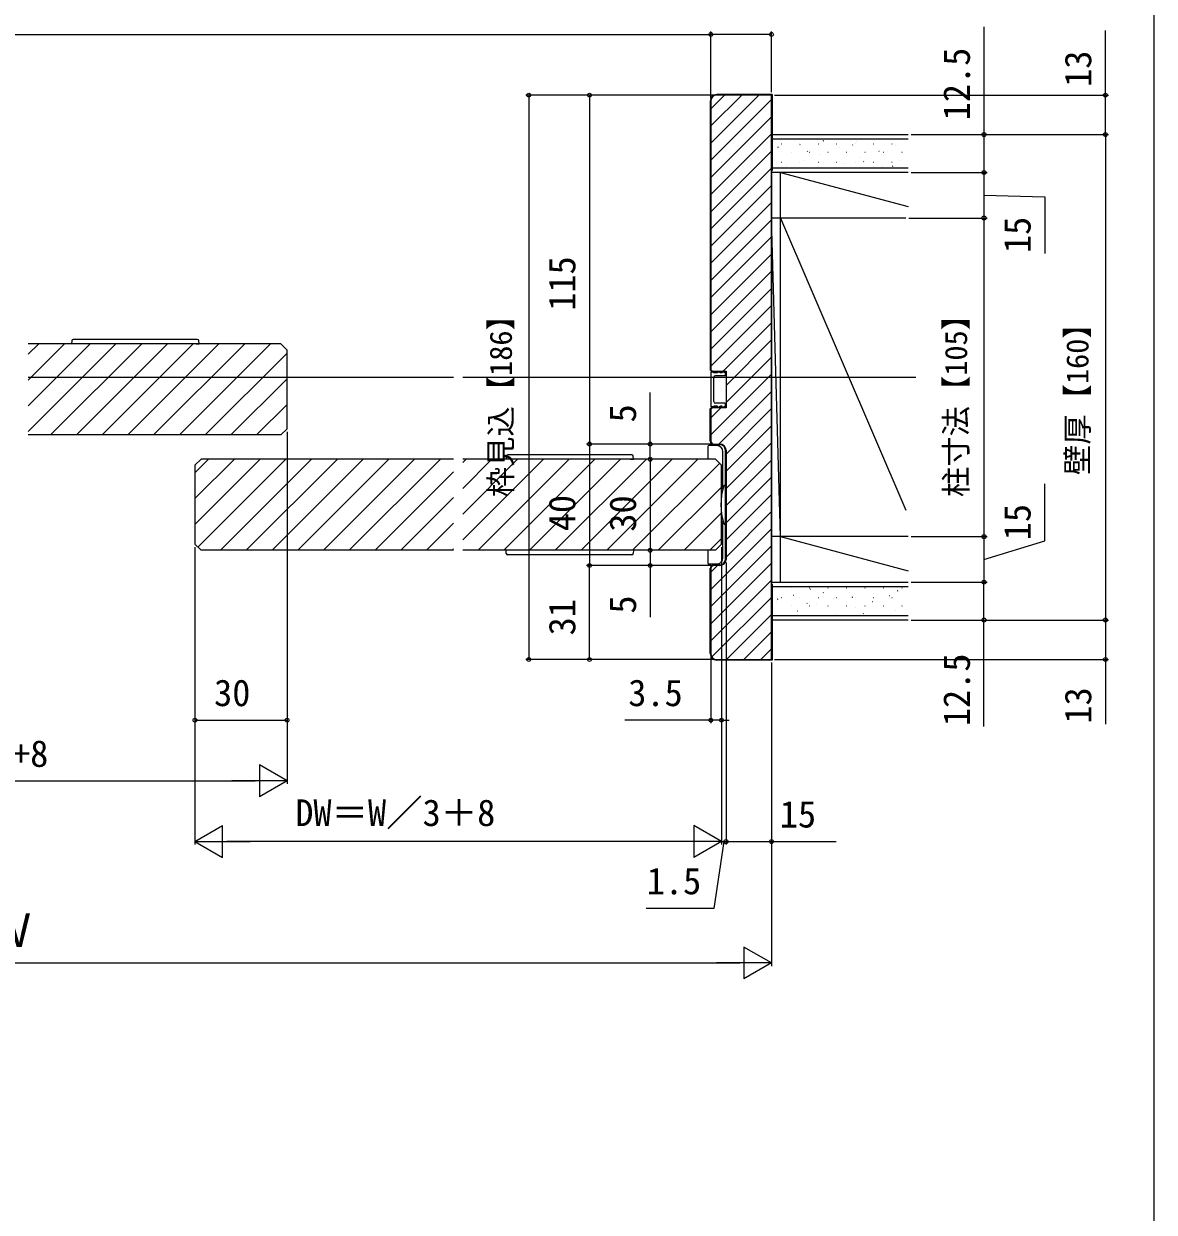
# Model space of a CAD drawing. Units: millimetres, scale not verified. Extents: x -525 to 525, y -783 to 779.
# Drawn here: x 152.5 to 525, y 10.7 to 402.4 of the extents above; entities that cross this region are included whole.
import ezdxf
from ezdxf.enums import TextEntityAlignment as Align

# ---------------------------------------------------------------- set-up
doc = ezdxf.new("R2010")
doc.units = ezdxf.units.MM
doc.header["$LTSCALE"] = 4
for name, color, linetype in [('0-4_YKK_12', 2, 'Continuous'), ('0-5_YKK_13', 4, 'Continuous'), ('0-7_YKK_D', 6, 'Continuous'), ('0-8_YKK_ZWAK', 7, 'Continuous'), ('0-9_YSS_K', 3, 'Continuous'), ('0-A_YSS_KE', 3, 'Continuous')]:
    doc.layers.add(name, color=color, linetype=linetype)
doc.styles.add('ＭＳ ゴシック', font='')
doc.styles.get('ＭＳ ゴシック').set_extended_font_data('MS Gothic')

msp = doc.modelspace()

# ---------------------------------------------------------------- linework, layer by layer
at = {"layer": '0-4_YKK_12'}
for p, q in [((237.253, 296.838), (154.003, 296.838)), ((154.003, 293.426), (157.416, 296.838)), ((154.003, 284.94), (165.901, 296.838)), ((154.003, 276.455), (174.386, 296.838)), ((154.003, 267.97), (182.871, 296.838)), ((161.357, 266.838), (191.357, 296.838)), ((169.842, 266.838), (199.842, 296.838)), ((178.327, 266.838), (208.327, 296.838)), ((186.813, 266.838), (216.813, 296.838)), ((195.298, 266.838), (225.298, 296.838)), ((203.783, 266.838), (233.783, 296.838)), ((212.268, 266.838), (239.253, 293.823)), ((237.253, 296.838), (239.253, 294.838)), ((239.253, 268.838), (239.253, 294.838)), ((154.003, 285.838), (294.153, 285.838)), ((220.754, 266.838), (239.253, 285.337)), ((297.153, 285.838), (446.403, 285.838)), ((229.239, 266.838), (239.253, 276.852)), ((237.253, 266.838), (154.003, 266.838)), ((237.253, 266.838), (239.253, 268.838)), ((208.903, 256.838), (210.903, 258.838)), ((208.903, 254.337), (213.404, 258.838)), ((208.903, 245.852), (221.889, 258.838)), ((208.903, 237.367), (230.374, 258.838)), ((209.881, 229.86), (238.86, 258.838)), ((294.153, 258.838), (210.903, 258.838)), ((217.345, 228.838), (247.345, 258.838)), ((225.83, 228.838), (255.83, 258.838)), ((234.315, 228.838), (264.315, 258.838)), ((242.801, 228.838), (272.801, 258.838)), ((251.286, 228.838), (281.286, 258.838)), ((259.771, 228.838), (289.771, 258.838)), ((380.403, 258.838), (297.153, 258.838)), ((297.153, 257.735), (298.257, 258.838)), ((297.153, 249.249), (306.742, 258.838)), ((297.153, 240.764), (315.227, 258.838)), ((297.153, 232.279), (323.712, 258.838)), ((302.198, 228.838), (332.198, 258.838)), ((310.683, 228.838), (340.683, 258.838)), ((319.168, 228.838), (349.168, 258.838)), ((327.654, 228.838), (357.654, 258.838)), ((336.139, 228.838), (366.139, 258.838)), ((344.624, 228.838), (374.624, 258.838)), ((380.403, 258.838), (382.403, 256.838)), ((208.903, 256.838), (208.903, 230.838)), ((268.257, 228.838), (294.153, 254.735)), ((353.109, 228.838), (381.756, 257.485)), ((382.403, 230.838), (382.403, 256.838)), ((361.595, 228.838), (382.403, 249.647)), ((276.742, 228.838), (294.153, 246.249)), ((370.08, 228.838), (382.378, 241.136)), ((285.227, 228.838), (294.153, 237.764)), ((378.565, 228.838), (382.403, 232.676)), ((210.903, 228.838), (208.903, 230.838)), ((294.153, 228.838), (210.903, 228.838)), ((293.712, 228.838), (294.153, 229.279)), ((380.403, 228.838), (297.153, 228.838)), ((380.403, 228.838), (382.403, 230.838))]:
    msp.add_line(p, q, dxfattribs=at)
at = {"layer": '0-5_YKK_13'}
for p, q in [((168.316, 297.869), (168.253, 296.838)), ((209.691, 298.338), (168.815, 298.338)), ((210.253, 296.838), (210.19, 297.869)), ((209.255, 296.838), (210.253, 296.838)), ((378.903, 287.588), (378.903, 276.088)), ((379.903, 287.588), (378.903, 287.588)), ((379.903, 287.338), (379.903, 287.588)), ((381.103, 287.338), (379.903, 287.338)), ((383.603, 286.338), (380.403, 286.338)), ((382.103, 287.338), (381.103, 287.838)), ((381.103, 287.338), (381.103, 287.838)), ((382.603, 287.338), (382.103, 287.338)), ((383.603, 287.338), (382.603, 287.838)), ((382.603, 287.338), (382.603, 287.838)), ((383.603, 287.338), (383.603, 286.338)), ((379.903, 277.838), (379.903, 285.838)), ((379.903, 276.088), (378.903, 276.088)), ((379.903, 276.088), (379.903, 276.338)), ((381.103, 276.338), (379.903, 276.338)), ((383.603, 277.338), (380.403, 277.338)), ((381.103, 275.838), (381.103, 276.338)), ((382.103, 276.338), (381.103, 275.838)), ((382.603, 276.338), (382.103, 276.338)), ((382.603, 275.838), (382.603, 276.338)), ((383.603, 276.338), (382.603, 275.838)), ((383.603, 277.338), (383.603, 276.338)), ((377.903, 263.038), (377.903, 263.006)), ((377.903, 263.006), (377.903, 258.838)), ((311.466, 259.869), (311.403, 258.838)), ((352.841, 260.338), (311.965, 260.338)), ((352.405, 258.838), (353.403, 258.838)), ((353.403, 258.838), (353.34, 259.869)), ((382.903, 249.795), (382.881, 249.576)), ((382.881, 249.129), (382.881, 249.576)), ((383.703, 250.238), (383.423, 250.238)), ((383.703, 250.238), (383.703, 237.438)), ((382.881, 238.101), (382.881, 238.547)), ((382.881, 238.101), (382.903, 237.882)), ((383.423, 237.438), (383.703, 237.438)), ((311.466, 227.807), (311.403, 228.838)), ((352.841, 227.338), (311.965, 227.338)), ((353.403, 228.838), (353.34, 227.807)), ((377.903, 228.838), (377.903, 224.671)), ((377.903, 224.671), (377.903, 224.638))]:
    msp.add_line(p, q, dxfattribs=at)
for points in [[(380.903, 263.338), (380.903, 263.338), (378.203, 263.338)], [(382.903, 249.795), (382.903, 261.338), (382.903, 261.339)], [(382.903, 226.338), (382.903, 226.338), (382.903, 237.882)], [(378.203, 224.338), (380.903, 224.338), (380.903, 224.338)]]:
    msp.add_lwpolyline(points, dxfattribs=at)
for centre, radius, start, end in [((168.815, 297.838), 0.5, 90, 176.5), ((209.691, 297.838), 0.5, 3.5, 90), ((380.403, 285.838), 0.5, 90, 180), ((380.403, 277.838), 0.5, 180, 270), ((378.203, 263.038), 0.3, 90, 174.88985), ((380.903, 261.338), 2, 0.00218, 89.99782), ((311.965, 259.838), 0.5, 90, 176.5), ((352.841, 259.838), 0.5, 3.5, 90), ((403.183, 243.838), 20.98, 162.8442, 197.1558), ((383.423, 249.938), 0.3, 90, 162.8442), ((383.423, 237.738), 0.3, 197.1558, 270), ((311.965, 227.838), 0.5, 183.5, 270), ((352.841, 227.838), 0.5, 270, 356.5), ((378.203, 224.638), 0.3, 185.11015, 270), ((380.903, 226.338), 2, 270.00218, 359.99782)]:
    msp.add_arc(centre, radius, start, end, dxfattribs=at)
for centre, major_axis, start_param, end_param in [((378.203, 263.041), (0.212, 0.214), 2.2670055, 2.3561945), ((378.203, 224.636), (-0.212, 0.214), 0.7853982, 0.8745872)]:
    msp.add_ellipse(centre, major_axis=major_axis, ratio=0.991311, start_param=start_param, end_param=end_param, dxfattribs=at)
at = {"layer": '0-7_YKK_D'}
for p, q in [((378.903, 377.838), (378.903, 399.838)), ((378.903, 377.838), (378.903, 399.838)), ((398.903, 379.838), (398.903, 399.838)), ((468.903, 401.372), (468.903, 365.838)), ((96.103, 398.838), (378.903, 398.838)), ((398.903, 398.838), (378.903, 398.838)), ((379.903, 378.838), (317.903, 378.838)), ((318.903, 378.838), (318.903, 192.838)), ((379.903, 378.838), (337.903, 378.838)), ((338.903, 378.838), (338.903, 263.838)), ((399.903, 378.838), (509.903, 378.838)), ((444.903, 365.838), (509.903, 365.838)), ((444.903, 365.838), (509.903, 365.838)), ((444.903, 365.838), (469.903, 365.838)), ((468.903, 365.838), (468.903, 353.338)), ((508.903, 365.838), (508.903, 205.838)), ((444.903, 353.338), (469.903, 353.338)), ((444.903, 353.338), (469.903, 353.338)), ((468.903, 353.338), (468.903, 338.338)), ((444.15, 338.338), (469.903, 338.338)), ((444.15, 338.338), (469.903, 338.338)), ((468.903, 338.338), (468.903, 233.338)), ((239.253, 267.838), (239.253, 171.838)), ((239.253, 267.838), (239.253, 151.838)), ((378.903, 263.838), (337.903, 263.838)), ((378.903, 263.838), (337.903, 263.838)), ((338.903, 263.838), (338.903, 223.838)), ((378.903, 263.838), (357.903, 263.838)), ((358.903, 258.838), (358.903, 228.838)), ((444.903, 233.338), (469.903, 233.338)), ((444.903, 233.338), (469.903, 233.338)), ((468.903, 233.338), (468.903, 218.338)), ((208.903, 229.838), (208.903, 131.838)), ((208.903, 229.838), (208.903, 171.838)), ((382.403, 229.838), (382.403, 131.838)), ((382.403, 229.838), (382.403, 131.838)), ((382.403, 229.838), (382.403, 171.838)), ((378.903, 223.838), (337.903, 223.838)), ((378.903, 223.838), (337.903, 223.838)), ((338.903, 192.838), (338.903, 223.838)), ((378.903, 223.838), (357.903, 223.838)), ((383.903, 224.838), (383.903, 131.838)), ((383.903, 224.838), (383.903, 131.838)), ((444.903, 218.338), (469.903, 218.338)), ((444.903, 218.338), (469.903, 218.338)), ((468.903, 205.838), (468.903, 218.338)), ((444.903, 205.838), (509.903, 205.838)), ((444.903, 205.838), (509.903, 205.838)), ((444.903, 205.838), (469.903, 205.838)), ((468.903, 170.724), (468.903, 205.838)), ((379.903, 192.838), (317.903, 192.838)), ((379.903, 192.838), (337.903, 192.838)), ((378.903, 193.838), (378.903, 171.838)), ((399.903, 192.838), (509.903, 192.838)), ((398.903, 191.838), (398.903, 91.838)), ((398.903, 191.838), (398.903, 131.838)), ((208.903, 172.838), (239.253, 172.838)), ((378.903, 172.838), (350.576, 172.838)), ((382.403, 172.838), (378.903, 172.838)), ((382.403, 172.838), (384.953, 172.838)), ((239.253, 152.838), (230.16, 158.088)), ((230.16, 158.088), (230.16, 147.588)), ((74.603, 152.838), (228.753, 152.838)), ((239.253, 152.838), (221.067, 152.838)), ((239.253, 152.838), (230.16, 147.588)), ((208.903, 132.838), (217.996, 138.088)), ((217.996, 127.588), (217.996, 138.088)), ((382.403, 132.838), (373.31, 138.088)), ((373.31, 138.088), (373.31, 127.588)), ((208.903, 132.838), (217.996, 127.588)), ((208.903, 132.838), (227.09, 132.838)), ((371.903, 132.838), (219.403, 132.838)), ((382.403, 132.838), (364.217, 132.838)), ((382.403, 132.838), (373.31, 127.588)), ((382.403, 132.838), (379.853, 132.838)), ((382.403, 132.838), (383.903, 132.838)), ((382.403, 132.838), (383.903, 132.838)), ((383.903, 132.838), (386.453, 132.838)), ((398.903, 92.838), (389.81, 98.088)), ((389.81, 98.088), (389.81, 87.588)), ((-87.097, 92.838), (388.403, 92.838)), ((398.903, 92.838), (380.717, 92.838)), ((398.903, 92.838), (389.81, 87.588))]:
    msp.add_line(p, q, dxfattribs=at)
for points in [[(508.903, 365.838), (508.903, 378.838), (508.903, 400.115)], [(468.903, 345.838), (488.903, 345.35), (488.903, 326.623)], [(358.903, 258.838), (358.903, 263.838), (358.903, 280.824)], [(468.903, 225.838), (488.903, 231.979), (488.903, 250.706)], [(358.903, 228.838), (358.903, 223.838), (358.903, 206.852)], [(508.903, 205.838), (508.903, 192.838), (508.903, 171.561)], [(383.153, 132.838), (379.897, 110.838), (357.624, 110.838)], [(383.903, 132.838), (398.903, 132.838), (420.181, 132.838)]]:
    msp.add_lwpolyline(points, dxfattribs=at)
for centre in [(378.903, 398.838), (378.903, 398.838), (398.903, 398.838), (318.903, 378.838), (338.903, 378.838), (508.903, 378.838), (468.903, 365.838), (508.903, 365.838), (508.903, 365.838), (468.903, 353.338), (468.903, 353.338), (468.903, 338.338), (468.903, 338.338), (338.903, 263.838), (338.903, 263.838), (358.903, 263.838), (358.903, 258.838), (358.903, 258.838), (468.903, 233.338), (468.903, 233.338), (358.903, 228.838), (358.903, 228.838), (338.903, 223.838), (338.903, 223.838), (358.903, 223.838), (468.903, 218.338), (468.903, 218.338), (468.903, 205.838), (508.903, 205.838), (508.903, 205.838), (318.903, 192.838), (338.903, 192.838), (508.903, 192.838), (208.903, 172.838), (239.253, 172.838), (378.903, 172.838), (382.403, 172.838), (383.903, 132.838), (383.903, 132.838), (398.903, 132.838)]:
    msp.add_circle(centre, 0.637, dxfattribs=at)
at = {"layer": '0-8_YKK_ZWAK'}
msp.add_lwpolyline([(-525, -783.3), (525, -783.3), (525, 746.7)], dxfattribs=at)
at = {"layer": '0-9_YSS_K'}
for p, q in [((378.903, 374.337), (383.404, 378.838)), ((378.903, 368.681), (389.061, 378.838)), ((378.903, 363.024), (394.717, 378.838)), ((378.903, 357.367), (398.903, 377.367)), ((378.903, 351.71), (398.903, 371.71)), ((378.903, 346.053), (398.903, 366.053)), ((398.903, 365.838), (443.903, 365.838)), ((398.903, 365.838), (398.903, 205.838)), ((443.903, 364.338), (398.903, 364.338)), ((378.903, 340.396), (398.903, 360.396)), ((400.98, 361.722), (401.147, 361.833)), ((402.021, 360.35), (402.039, 360.356)), ((402.09, 362.758), (402.19, 362.758)), ((408.17, 362.758), (408.27, 362.758)), ((408.261, 362.56), (408.28, 362.566)), ((410.586, 360.244), (410.752, 360.355)), ((414.25, 362.758), (414.35, 362.758)), ((415.964, 363.804), (416.131, 363.915)), ((420.33, 362.758), (420.43, 362.758)), ((421.279, 361.488), (421.298, 361.494)), ((425.57, 362.326), (425.736, 362.437)), ((426.41, 362.758), (426.51, 362.758)), ((426.86, 363.464), (426.879, 363.471)), ((432.49, 362.758), (432.59, 362.758)), ((434.298, 360.416), (434.317, 360.423)), ((438.57, 362.758), (438.67, 362.758)), ((439.878, 362.392), (439.897, 362.399)), ((399.24, 360.008), (399.34, 360.008)), ((402.09, 356.778), (402.19, 356.778)), ((405.32, 360.008), (405.42, 360.008)), ((408.17, 356.778), (408.27, 356.778)), ((409.553, 357.335), (409.572, 357.342)), ((411.4, 360.008), (411.5, 360.008)), ((414.25, 356.778), (414.35, 356.778)), ((415.039, 359.278), (415.058, 359.285)), ((417.48, 360.008), (417.58, 360.008)), ((420.33, 356.778), (420.43, 356.778)), ((423.56, 360.008), (423.66, 360.008)), ((426.41, 356.778), (426.51, 356.778)), ((428.058, 358.206), (428.076, 358.213)), ((429.179, 356.88), (429.346, 356.99)), ((429.64, 360.008), (429.74, 360.008)), ((432.49, 356.778), (432.59, 356.778)), ((435.72, 360.008), (435.82, 360.008)), ((438.57, 356.778), (438.67, 356.778)), ((441.076, 357.134), (441.095, 357.141)), ((441.8, 360.008), (441.9, 360.008)), ((378.903, 334.739), (398.903, 354.739)), ((398.903, 354.838), (443.903, 354.838)), ((443.903, 353.338), (398.903, 353.338)), ((398.903, 338.338), (398.903, 353.338)), ((401.903, 353.338), (443.903, 342.084)), ((401.903, 338.338), (401.903, 353.338)), ((403.972, 355.359), (403.991, 355.366)), ((414.256, 354.838), (414.362, 354.908)), ((422.571, 356.263), (422.59, 356.27)), ((435.59, 355.192), (435.609, 355.198)), ((438.785, 355.402), (438.951, 355.512)), ((378.903, 329.083), (398.903, 349.083)), ((378.903, 323.426), (398.903, 343.426)), ((378.903, 317.769), (398.903, 337.769)), ((443.15, 338.338), (398.903, 338.338)), ((401.903, 233.338), (398.903, 338.338)), ((401.903, 233.338), (401.903, 338.338)), ((401.903, 338.338), (443.15, 242.095)), ((378.903, 312.112), (398.903, 332.112)), ((378.903, 306.455), (398.903, 326.455)), ((378.903, 300.798), (398.903, 320.798)), ((378.903, 295.142), (398.903, 315.142)), ((378.903, 289.485), (398.903, 309.485)), ((382.913, 287.838), (398.903, 303.828)), ((383.903, 283.171), (398.903, 298.171)), ((383.903, 277.514), (398.903, 292.514)), ((378.903, 266.857), (398.903, 286.857)), ((381.541, 263.838), (398.903, 281.2)), ((378.903, 272.514), (382.227, 275.838)), ((383.903, 260.544), (398.903, 275.544)), ((383.903, 254.887), (398.903, 269.887)), ((383.903, 249.23), (398.903, 264.23)), ((383.903, 243.573), (398.903, 258.573)), ((383.903, 237.916), (398.903, 252.916)), ((383.903, 232.259), (398.903, 247.259)), ((383.903, 226.602), (398.903, 241.602)), ((378.903, 215.946), (398.903, 235.946)), ((443.903, 233.338), (398.903, 233.338)), ((378.903, 210.289), (398.903, 230.289)), ((378.903, 204.632), (398.903, 224.632)), ((378.903, 221.602), (381.139, 223.838)), ((378.903, 198.975), (398.903, 218.975)), ((398.903, 218.338), (443.903, 218.338)), ((443.903, 216.838), (398.903, 216.838)), ((399.24, 216.488), (399.34, 216.488)), ((405.32, 216.488), (405.42, 216.488)), ((411.4, 216.488), (411.5, 216.488)), ((411.671, 216.037), (411.689, 216.044)), ((417.48, 216.488), (417.58, 216.488)), ((423.56, 216.488), (423.66, 216.488)), ((429.64, 216.488), (429.74, 216.488)), ((435.72, 216.488), (435.82, 216.488)), ((440.45, 215.464), (440.617, 215.574)), ((441.8, 216.488), (441.9, 216.488)), ((379.269, 193.684), (398.903, 213.318)), ((400.604, 212.119), (400.623, 212.125)), ((400.877, 212.778), (401.044, 212.888)), ((402.09, 213.258), (402.19, 213.258)), ((406.184, 214.095), (406.203, 214.101)), ((408.17, 213.258), (408.27, 213.258)), ((414.25, 213.258), (414.35, 213.258)), ((415.861, 214.86), (416.028, 214.97)), ((419.203, 213.023), (419.222, 213.03)), ((420.33, 213.258), (420.43, 213.258)), ((424.689, 214.966), (424.708, 214.972)), ((425.467, 213.382), (425.633, 213.492)), ((426.41, 213.258), (426.51, 213.258)), ((432.221, 211.951), (432.24, 211.958)), ((432.49, 213.258), (432.59, 213.258)), ((437.708, 213.894), (437.726, 213.901)), ((438.57, 213.258), (438.67, 213.258)), ((384.08, 192.838), (398.903, 207.661)), ((399.24, 210.508), (399.34, 210.508)), ((405.32, 210.508), (405.42, 210.508)), ((407.382, 208.837), (407.401, 208.844)), ((410.483, 211.3), (410.649, 211.41)), ((411.4, 210.508), (411.5, 210.508)), ((413.622, 211.047), (413.641, 211.053)), ((417.48, 210.508), (417.58, 210.508)), ((420.401, 207.765), (420.42, 207.772)), ((423.56, 210.508), (423.66, 210.508)), ((426.641, 209.975), (426.66, 209.982)), ((429.076, 207.935), (429.243, 208.046)), ((429.64, 210.508), (429.74, 210.508)), ((435.72, 210.508), (435.82, 210.508)), ((439.659, 208.903), (439.678, 208.91)), ((441.8, 210.508), (441.9, 210.508)), ((398.903, 207.338), (443.903, 207.338)), ((443.903, 205.838), (398.903, 205.838)), ((389.737, 192.838), (398.903, 202.004)), ((395.394, 192.838), (398.903, 196.348))]:
    msp.add_line(p, q, dxfattribs=at)
msp.add_lwpolyline([(401.903, 218.338), (401.903, 233.338), (443.903, 222.084)], dxfattribs=at)
at = {"layer": '0-A_YSS_KE'}
for p, q in [((399.103, 379.038), (380.903, 379.038)), ((379.903, 263.838), (381.903, 263.838)), ((381.903, 263.638), (379.903, 263.638)), ((383.703, 225.838), (383.703, 261.838)), ((383.903, 261.838), (383.903, 225.838)), ((379.903, 224.038), (381.903, 224.038)), ((381.903, 223.838), (379.903, 223.838)), ((378.703, 194.838), (378.703, 222.838)), ((378.903, 222.838), (378.903, 194.838)), ((380.903, 192.838), (398.903, 192.838))]:
    msp.add_line(p, q, dxfattribs=at)
for points in [[(378.703, 376.838), (378.703, 288.255), (379.32, 287.638), (383.703, 287.638), (383.703, 286.638), (383.903, 286.638)], [(378.903, 376.838), (378.903, 288.338), (379.403, 287.838), (383.903, 287.838), (383.903, 275.838), (379.403, 275.838), (378.903, 275.338), (378.903, 264.838)], [(398.903, 192.838), (398.903, 378.838), (380.903, 378.838)], [(399.103, 379.038), (399.103, 354.038), (398.903, 354.038)], [(378.703, 264.838), (378.703, 275.421), (379.32, 276.038), (383.703, 276.038), (383.703, 277.038), (383.903, 277.038)], [(398.903, 217.638), (399.103, 217.638), (399.103, 192.638), (380.903, 192.638)]]:
    msp.add_lwpolyline(points, dxfattribs=at)
for centre, radius, start, end in [((380.903, 376.838), 2.2, 90.00001, 179.99999), ((380.903, 376.838), 2, 90.00001, 179.99999), ((379.903, 264.838), 1.2, 180.00001, 269.99999), ((379.903, 264.838), 1, 180.00001, 269.99999), ((381.903, 261.838), 2, 0.00001, 89.99999), ((381.903, 261.838), 1.8, 0.00001, 89.99999), ((379.903, 222.838), 1.2, 90.00001, 179.99999), ((379.903, 222.838), 1, 90.00001, 179.99999), ((381.903, 225.838), 1.8, 270.00001, 359.99999), ((381.903, 225.838), 2, 270.00001, 359.99999), ((380.903, 194.838), 2.2, 180.00001, 269.99999), ((380.903, 194.838), 2, 180.00001, 269.99999)]:
    msp.add_arc(centre, radius, start, end, dxfattribs=at)

# ---------------------------------------------------------------- texts
at = {"layer": '0-7_YKK_D', "style": 'ＭＳ ゴシック'}
for s, height, p in [('12.5', 8.798, (466.903, 370.531)), ('13', 8.798, (506.903, 381.547)), ('15', 8.798, (486.903, 326.782)), ('115', 8.798, (336.903, 307.77)), ('枠見込【186】', 7.331, (315.54, 246.321)), ('柱寸法【105】', 7.331, (465.54, 246.378)), ('壁厚【160】', 7.331, (505.54, 253.622)), ('5', 8.798, (356.903, 270.983)), ('40', 8.798, (336.903, 235.111)), ('30', 8.798, (356.903, 234.974)), ('15', 8.798, (486.903, 232.138)), ('31', 8.798, (336.903, 200.804)), ('5', 8.798, (356.903, 207.965)), ('12.5', 8.798, (466.903, 170.883)), ('13', 8.798, (506.903, 171.72))]:
    msp.add_text(s, height=height, rotation=90, dxfattribs=at).set_placement(p, align=Align.BOTTOM_LEFT)
for s, height, p in [('30', 8.798, (215.215, 174.838)), ('3.5', 8.798, (351.69, 174.838)), ('DW=W／3+8', 8.798, (106.712, 154.815)), ('DW＝W／3＋8', 8.798, (241.96, 135.315)), ('15', 8.798, (401.612, 134.838)), ('1.5', 8.798, (357.783, 112.838)), ('Ｗ', 11, (140, 94.838))]:
    msp.add_text(s, height=height, dxfattribs=at).set_placement(p, align=Align.BOTTOM_LEFT)

doc.saveas('drawing.dxf')
